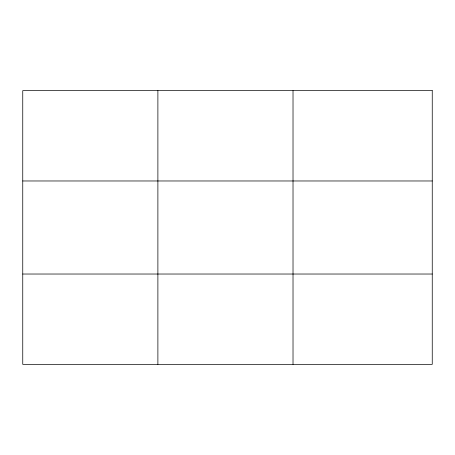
<?xml version="1.0" encoding="UTF-8"?>
<svg xmlns="http://www.w3.org/2000/svg" width="455" height="455" viewBox="0 0 455 455"><rect width="100%" height="100%" fill="white"/><g stroke="black" fill="none" stroke-linecap="round" stroke-linejoin="round"><path stroke-width="0.68" d="M157.885 90.647L157.885 364.353M293.02 90.647L293.02 364.353M22.75 180.971L432.25 180.971M22.75 274.029L432.25 274.029M432.25 90.647L432.25 364.353L22.75 364.353L22.75 90.647L432.25 90.647"/></g></svg>
